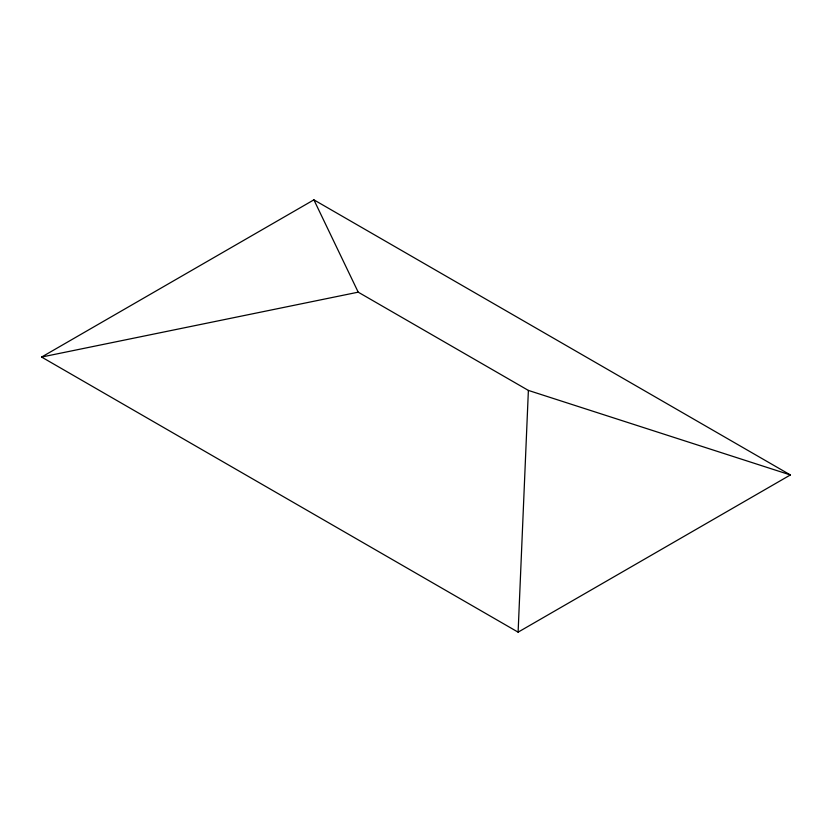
<?xml version="1.0" encoding="UTF-8"?>
<svg xmlns="http://www.w3.org/2000/svg" width="832" height="832" viewBox="0 0 832 832"><rect width="100%" height="100%" fill="white"/><g stroke="black" fill="none" stroke-linecap="round" stroke-linejoin="round"><path stroke-width="1.25" d="M518.107 632.154L528.382 390.416L358.207 292.167L313.893 199.846L41.6 357.053L518.107 632.154L790.4 474.947L313.893 199.846M41.6 357.053L358.207 292.167M528.382 390.416L790.4 474.947"/></g></svg>
